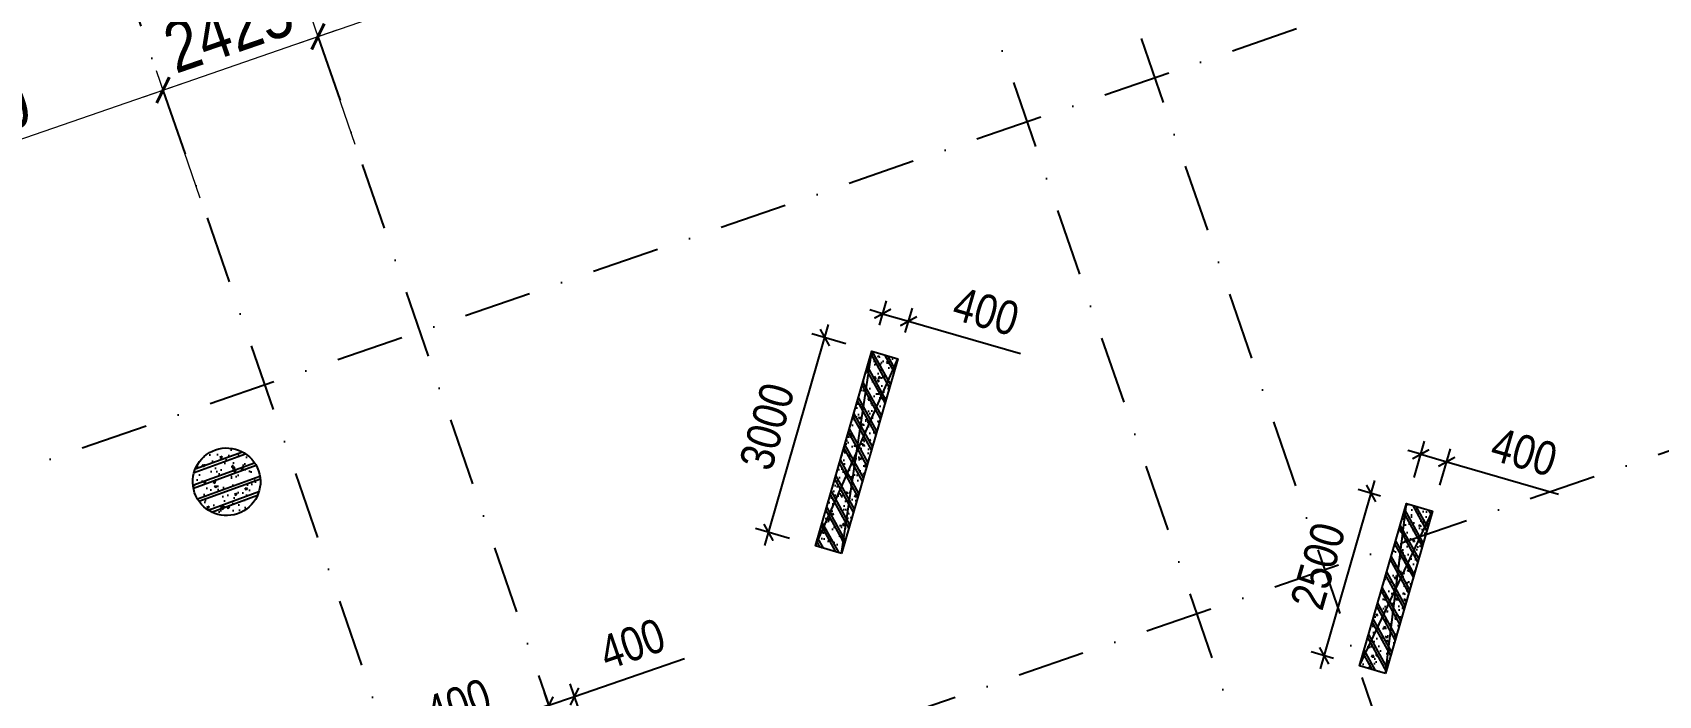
# Model space of a CAD drawing. Header units: millimetres. Extents: x 13965 to 1327256, y -72704 to 46237.
# Drawn here: x 470093 to 494142, y 9668 to 19477 of the extents above; entities that cross this region are included whole.
import ezdxf

# ---------------------------------------------------------------- set-up
doc = ezdxf.new("R2010")
doc.units = ezdxf.units.MM
doc.header["$MEASUREMENT"] = 0
doc.linetypes.add('DASHDOT', pattern=[1, 0.5, -0.25, 0, -0.25])
for name, color, linetype in [('KC2-DIM', 251, 'Continuous'), ('KT-Luoi truc South Tower', 8, 'DASHDOT'), ('Xref_ST_MBDV Cot vach 30.7.2022|Xref_ST_MBDV Cot vach 30.7.2022|Xref_ST_MBDV Cot vach 30.7.2022|Xref_ST_MBDV Cot vach 30.7.2022|ccu12-Hatch', 250, 'Continuous'), ('Xref_ST_MBDV Cot vach 30.7.2022|Xref_ST_MBDV Cot vach 30.7.2022|Xref_ST_MBDV Cot vach 30.7.2022|Xref_ST_MBDV Cot vach 30.7.2022|KC-Betong', 6, 'Continuous')]:
    doc.layers.add(name, color=color, linetype=linetype)
doc.layers.add('KT-Kich thuoc', color=159, linetype='Continuous', lineweight=18)
doc.styles.add('Arial Narrow', font='ARIALN.TTF')
doc.dimstyles.new('ccu12-200', dxfattribs={"dimscale": 200, "dimtxt": 2.5, "dimasz": 1, "dimexe": 1, "dimexo": 2, "dimgap": 1, "dimtad": 1, "dimdec": 0, "dimdsep": 46, "dimtxsty": 'Arial Narrow', "dimblk": 'ARCHTICK', "dimcen": -1, "dimdle": 1, "dimclrd": 256, "dimclre": 256, "dimclrt": 3, "dimadec": 0, "dimazin": 2, "dimtfac": 0.1, "dimtdec": 0, "dimtmove": 0, "dimatfit": 1, "dimldrblk": 'ARCHTICK', "dimfxl": 1, "dimtvp": 0.833333, "dimtolj": 1, "dimtzin": 12, "dimarcsym": 0})
doc.dimstyles.new('CCU_1-300', dxfattribs={"dimscale": 300, "dimtxt": 2.5, "dimasz": 1, "dimexe": 1, "dimexo": 2, "dimgap": 0.5, "dimtad": 1, "dimdec": 0, "dimdsep": 46, "dimtxsty": 'Arial Narrow', "dimblk": 'ARCHTICK', "dimcen": -1, "dimdle": 1, "dimclrd": 256, "dimclre": 256, "dimclrt": 3, "dimadec": 0, "dimazin": 2, "dimtfac": 0.1, "dimtdec": 0, "dimtix": 1, "dimtmove": 2, "dimatfit": 1, "dimfxl": 1, "dimtvp": 0.833333, "dimtolj": 1, "dimtzin": 12, "dimarcsym": 0})

# ---------------------------------------------------------------- blocks, each defined once
blk = doc.blocks.new('_ArchTick')
at = {"color": 0, "const_width": 0.15}
blk.add_lwpolyline([(-0.5, -0.5), (0.5, 0.5)], dxfattribs=at)
blk = doc.blocks.new('*D1062')
at = {"layer": 'Defpoints', "color": 0, "transparency": 16777216}
for p in [(-74037, 58259), (-73290, 56094), (-78772, 54201)]:
    blk.add_point(p, dxfattribs=at)
at = {"layer": 'KT-Kich thuoc', "lineweight": -2, "transparency": 16777216}
for p, q in [((-73486, 56661), (-74135, 58543)), ((-79803, 56269), (-73754, 58357)), ((-78968, 54768), (-79618, 56650))]:
    blk.add_line(p, q, dxfattribs=at)
for p, xscale, yscale, zscale, rotation in [((-74037, 58259), 300, 300, 300, 19.04713796427213), ((-79520, 56366), 300.0000000000001, 300.0000000000001, 300.0000000000001, 199.0471379642721)]:
    blk.add_blockref('_ArchTick', p, dxfattribs=dict(at, xscale=xscale, yscale=yscale, zscale=zscale, rotation=rotation))
at = {"layer": 'KT-Kich thuoc', "color": 3, "transparency": 16777216, "insert": (-76953, 57817), "char_height": 750, "attachment_point": 5, "rotation": 19.0471, "style": 'Arial Narrow'}
blk.add_mtext('\\A1;5800', dxfattribs=at)
blk = doc.blocks.new('*D1063')
at = {"layer": 'Defpoints', "color": 0, "transparency": 16777216}
for p in [(-71745, 59051), (-70998, 56885), (-73290, 56094)]:
    blk.add_point(p, dxfattribs=at)
at = {"layer": 'KT-Kich thuoc', "lineweight": -2, "transparency": 16777216}
for p, q in [((-71193, 57452), (-71843, 59334)), ((-74321, 58161), (-71462, 59149)), ((-73486, 56661), (-74135, 58543))]:
    blk.add_line(p, q, dxfattribs=at)
for p, xscale, yscale, zscale, rotation in [((-71745, 59051), 300, 300, 300, 19.04713796427213), ((-74037, 58259), 300.0000000000001, 300.0000000000001, 300.0000000000001, 199.0471379642721)]:
    blk.add_blockref('_ArchTick', p, dxfattribs=dict(at, xscale=xscale, yscale=yscale, zscale=zscale, rotation=rotation))
at = {"layer": 'KT-Kich thuoc', "color": 3, "transparency": 16777216, "insert": (-73065, 59159), "char_height": 750, "attachment_point": 5, "rotation": 19.0471, "style": 'Arial Narrow'}
blk.add_mtext('\\A1;2425', dxfattribs=at)
blk = doc.blocks.new('*D1064')
at = {"layer": 'Defpoints', "color": 0, "transparency": 16777216}
for p in [(-62765, 62151), (-62018, 59985), (-70998, 56885)]:
    blk.add_point(p, dxfattribs=at)
at = {"layer": 'KT-Kich thuoc', "lineweight": -2, "transparency": 16777216}
for p, q in [((-62214, 60553), (-62863, 62435)), ((-72029, 58953), (-62482, 62249)), ((-71193, 57452), (-71843, 59334))]:
    blk.add_line(p, q, dxfattribs=at)
for p, xscale, yscale, zscale, rotation in [((-62765, 62151), 300, 300, 300, 19.04713796427213), ((-71745, 59051), 300.0000000000001, 300.0000000000001, 300.0000000000001, 199.0471379642721)]:
    blk.add_blockref('_ArchTick', p, dxfattribs=dict(at, xscale=xscale, yscale=yscale, zscale=zscale, rotation=rotation))
at = {"layer": 'KT-Kich thuoc', "color": 3, "transparency": 16777216, "insert": (-67429, 61105), "char_height": 750, "attachment_point": 5, "rotation": 19.0471, "style": 'Arial Narrow'}
blk.add_mtext('\\A1;9500', dxfattribs=at)
blk = doc.blocks.new('*D409')
at = {"layer": 'Defpoints', "color": 0, "transparency": 16777216}
for p in [(475533, 8764), (475778, 8055, 0), (475400, 7925, 0)]:
    blk.add_point(p, dxfattribs=at)
at = {"layer": 'KC2-DIM', "lineweight": -2, "transparency": 16777216}
for p, q in [((475533, 8764), (477160, 9326)), ((475647, 8433), (475468, 8953)), ((475269, 8303), (475090, 8823)), ((475155, 8634), (475533, 8764)), ((475155, 8634), (474966, 8568))]:
    blk.add_line(p, q, dxfattribs=at)
at = {"layer": 'KC2-DIM', "lineweight": -2, "transparency": 16777216, "xscale": 200, "yscale": 200, "zscale": 200}
for p, rotation in [((475533, 8764), 199.0471379540013), ((475155, 8634), 19.04713795400126)]:
    blk.add_blockref('_ArchTick', p, dxfattribs=dict(at, rotation=rotation))
at = {"layer": 'KC2-DIM', "color": 3, "transparency": 16777216, "insert": (476387, 9541), "char_height": 500, "attachment_point": 5, "rotation": 19.0471, "style": 'Arial Narrow'}
blk.add_mtext('\\A1;400', dxfattribs=at)
blk = doc.blocks.new('*D411')
at = {"layer": 'Defpoints', "color": 0, "transparency": 16777216}
for p in [(478109, 9653), (478354, 8945, 0), (477975, 8814, 0)]:
    blk.add_point(p, dxfattribs=at)
at = {"layer": 'KC2-DIM', "lineweight": -2, "transparency": 16777216}
for p, q in [((478109, 9653), (479736, 10215)), ((477845, 9192), (477665, 9712)), ((477731, 9523), (478109, 9653)), ((478223, 9323), (478044, 9842)), ((477731, 9523), (477542, 9458))]:
    blk.add_line(p, q, dxfattribs=at)
at = {"layer": 'KC2-DIM', "lineweight": -2, "transparency": 16777216, "xscale": 200, "yscale": 200, "zscale": 200}
for p, rotation in [((477731, 9523), 19.04713795400126), ((478109, 9653), 199.0471379540013)]:
    blk.add_blockref('_ArchTick', p, dxfattribs=dict(at, rotation=rotation))
at = {"layer": 'KC2-DIM', "color": 3, "transparency": 16777216, "insert": (478963, 10430), "char_height": 500, "attachment_point": 5, "rotation": 19.0471, "style": 'Arial Narrow'}
blk.add_mtext('\\A1;400', dxfattribs=at)
blk = doc.blocks.new('*D412')
at = {"layer": 'Defpoints', "color": 0, "transparency": 16777216}
for p in [(483051, 15206), (482507, 14762, 0), (482891, 14651, 0)]:
    blk.add_point(p, dxfattribs=at)
at = {"layer": 'KC2-DIM', "lineweight": -2, "transparency": 16777216}
for p, q in [((482618, 15147), (482722, 15509)), ((483002, 15036), (483107, 15398)), ((482667, 15317), (482475, 15372)), ((482667, 15317), (483051, 15206)), ((483051, 15206), (484704, 14728))]:
    blk.add_line(p, q, dxfattribs=at)
at = {"layer": 'KC2-DIM', "lineweight": -2, "transparency": 16777216, "xscale": 200, "yscale": 200, "zscale": 200}
for p, rotation in [((482667, 15317), 343.8836854960903), ((483051, 15206), 163.8836854960903)]:
    blk.add_blockref('_ArchTick', p, dxfattribs=dict(at, rotation=rotation))
at = {"layer": 'KC2-DIM', "color": 3, "transparency": 16777216, "insert": (484196, 15349), "char_height": 500, "attachment_point": 5, "rotation": 343.8837, "style": 'Arial Narrow'}
blk.add_mtext('\\A1;400', dxfattribs=at)
blk = doc.blocks.new('*D413')
at = {"layer": 'Defpoints', "color": 0, "transparency": 16777216}
for p in [(481812, 14963), (482507, 14762, 0), (481674, 11880, 0)]:
    blk.add_point(p, dxfattribs=at)
at = {"layer": 'KC2-DIM', "lineweight": -2, "transparency": 16777216}
for p, q in [((480924, 11889), (481867, 15155)), ((482122, 14873), (481620, 15019)), ((481290, 11991), (480787, 12137))]:
    blk.add_line(p, q, dxfattribs=at)
at = {"layer": 'KC2-DIM', "lineweight": -2, "transparency": 16777216, "xscale": 200, "yscale": 200, "zscale": 200}
for p, rotation in [((481812, 14963), 73.88368549608924), ((480979, 12081), 253.8836854960892)]:
    blk.add_blockref('_ArchTick', p, dxfattribs=dict(at, rotation=rotation))
at = {"layer": 'KC2-DIM', "color": 3, "transparency": 16777216, "insert": (480958, 13649), "char_height": 500, "attachment_point": 5, "rotation": 73.8837, "style": 'Arial Narrow'}
blk.add_mtext('\\A1;3000', dxfattribs=at)
blk = doc.blocks.new('*D414')
at = {"layer": 'Defpoints', "color": 0, "transparency": 16777216}
for p in [(489891, 12658), (490415, 12507, 0), (489721, 10105, 0)]:
    blk.add_point(p, dxfattribs=at)
at = {"layer": 'KC2-DIM', "lineweight": -2, "transparency": 16777216}
for p, q in [((489141, 10064), (489946, 12850)), ((490030, 12618), (489699, 12714)), ((489336, 10216), (489005, 10312))]:
    blk.add_line(p, q, dxfattribs=at)
at = {"layer": 'KC2-DIM', "lineweight": -2, "transparency": 16777216, "xscale": 200, "yscale": 200, "zscale": 200}
for p, rotation in [((489891, 12658), 73.88368549608924), ((489197, 10256), 253.8836854960892)]:
    blk.add_blockref('_ArchTick', p, dxfattribs=dict(at, rotation=rotation))
at = {"layer": 'KC2-DIM', "color": 3, "transparency": 16777216, "insert": (489107, 11584), "char_height": 500, "attachment_point": 5, "rotation": 73.8837, "style": 'Arial Narrow'}
blk.add_mtext('\\A1;2500', dxfattribs=at)
blk = doc.blocks.new('*D415')
at = {"layer": 'Defpoints', "color": 0, "transparency": 16777216}
for p in [(491010, 13126), (490415, 12507, 0), (490799, 12396, 0)]:
    blk.add_point(p, dxfattribs=at)
at = {"layer": 'KC2-DIM', "lineweight": -2, "transparency": 16777216}
for p, q in [((490626, 13237), (490434, 13293)), ((490526, 12891), (490681, 13429)), ((490626, 13237), (491010, 13126)), ((490910, 12780), (491065, 13318)), ((491010, 13126), (492663, 12648))]:
    blk.add_line(p, q, dxfattribs=at)
at = {"layer": 'KC2-DIM', "lineweight": -2, "transparency": 16777216, "xscale": 200, "yscale": 200, "zscale": 200}
for p, rotation in [((490626, 13237), 343.883685496087), ((491010, 13126), 163.883685496087)]:
    blk.add_blockref('_ArchTick', p, dxfattribs=dict(at, rotation=rotation))
at = {"layer": 'KC2-DIM', "color": 3, "transparency": 16777216, "insert": (492155, 13269), "char_height": 500, "attachment_point": 5, "rotation": 343.8837, "style": 'Arial Narrow'}
blk.add_mtext('\\A1;400', dxfattribs=at)
blk = doc.blocks.new('*U35')
h = blk.add_hatch()
h.set_pattern_fill('VATLIEU04', color=250, scale=40, style=0, pattern_type=2)
h.set_pattern_definition([(50, (-550, 2550), (286.904, -25.1), [30, -330]), (355, (-550, 2550), (-55.5, 300.877), [24, -264]), (100.451, (-526.1, 2547.9), (231.404, 275.776), [25.496, -280.457]), (46.184, (-550, 2630), (426.896, -66.208), [45, -495]), (96.636, (-514.43, 2624.5), (373.865, 389.647), [38.244, -420.685]), (351.184, (-550, 2630), (373.865, 389.65), [36, -396]), (21, (-510, 2610), (238.763, -161.048), [30, -330]), (326, (-510, 2610), (97.326, 290.06), [24, -264]), (71.451, (-490.1, 2596.58), (336.09, 129.012), [25.496, -280.457]), (37.5, (-550, 2550), (4.864, 133.1575), [0, -260.8, 0, -268, 0, -265]), (7.5, (-550, 2550), (105.228, 157.765), [0, -152.8, 0, -254.8, 0, -101]), (327.5, (-639.2, 2550), (213.529, -9.022), [0, -100, 0, -312, 0, -414]), (317.5, (-679.2, 2550), (233.274, 40.042), [0, -130, 0, -207.2, 0, -294]), (45, (-550, 2550), (-120.208, 120.208), []), (45, (-550, 2599), (-120.208, 120.208), [])])
h.paths.add_polyline_path([(-475, -475), (-75, -475), (-75, 2025), (-475, 2025)])
at = {"color": 6, "ltscale": 0.25}
blk.add_lwpolyline([(-475, -475), (-75, -475), (-75, 2025), (-475, 2025)], close=True, dxfattribs=at)
at = {"layer": 'Defpoints', "linetype": 'ByBlock', "ltscale": 30}
for p, q in [((-75, -475), (-475, 2025)), ((-475, -475), (-75, 2025))]:
    blk.add_line(p, q, dxfattribs=at)
blk = doc.blocks.new('*U41')
h = blk.add_hatch()
h.set_pattern_fill('VATLIEU04', color=250, scale=40, style=0, pattern_type=2)
h.set_pattern_definition([(50, (-550, 3050), (286.904, -25.101), [30, -330]), (355, (-550, 3050), (-55.5, 300.877), [24, -264]), (100.451, (-526.1, 3047.9), (231.404, 275.776), [25.496, -280.457]), (46.184, (-550, 3130), (426.896, -66.208), [45, -495]), (96.636, (-514.43, 3124.5), (373.865, 389.647), [38.244, -420.685]), (351.184, (-550, 3130), (373.865, 389.65), [36, -396]), (21, (-510, 3110), (238.763, -161.048), [30, -330]), (326, (-510, 3110), (97.326, 290.06), [24, -264]), (71.451, (-490.1, 3096.58), (336.09, 129.012), [25.496, -280.457]), (37.5, (-550, 3050), (4.864, 133.1575), [0, -260.8, 0, -268, 0, -265]), (7.5, (-550, 3050), (105.228, 157.7647), [0, -152.8, 0, -254.8, 0, -101]), (327.5, (-639.2, 3050), (213.529, -9.022), [0, -100, 0, -312, 0, -414]), (317.5, (-679.2, 3050), (233.274, 40.042), [0, -130, 0, -207.2, 0, -294]), (45, (-550, 3050), (-120.208, 120.208), []), (45, (-550, 3099), (-120.208, 120.208), [])])
h.paths.add_polyline_path([(-475, -475), (-75, -475), (-75, 2525), (-475, 2525)])
at = {"color": 6, "ltscale": 0.25}
blk.add_lwpolyline([(-475, -475), (-75, -475), (-75, 2525), (-475, 2525)], close=True, dxfattribs=at)
at = {"layer": 'Defpoints', "linetype": 'ByBlock', "ltscale": 30}
for p, q in [((-75, -475), (-475, 2525)), ((-475, -475), (-75, 2525))]:
    blk.add_line(p, q, dxfattribs=at)
blk = doc.blocks.new('MBCV-T22')
at = {"layer": 'Xref_ST_MBDV Cot vach 30.7.2022|Xref_ST_MBDV Cot vach 30.7.2022|Xref_ST_MBDV Cot vach 30.7.2022|Xref_ST_MBDV Cot vach 30.7.2022|ccu12-Hatch', "ltscale": 0.5}
h = blk.add_hatch(dxfattribs=at)
h.set_pattern_fill('VATLIEU04', color=256, scale=50, angle=335, pattern_type=2)
h.set_pattern_definition([(25, (78990.96, -12660.9), (311.76915, -180), [37.5, -412.5]), (330, (78990.96, -12660.9), (96.0694, 370.1782), [30, -330]), (75.4514, (79016.94, -12675.9), (407.83865, 190.1779), [31.8701, -350.57106]), (21.1842, (79033.22, -12570.3), (448.6488, -300.5234), [56.25, -618.75]), (71.6356, (79070.6, -12595.3), (629.386, 243.9225), [47.8051, -525.8565]), (326.1842, (79033.2, -12570.3), (629.3859, 243.923), [45, -495]), (356, (79067.97, -12614.07), (185.4137, -308.5802), [37.5, -412.5]), (301, (79067.97, -12614.07), (263.4901, 277.1898), [30, -330]), (46.4514, (79083.42, -12639.8), (448.9038, -31.3908), [31.8701, -350.57106]), (12.5, (78990.96, -12660.91), (75.8538, 148.28266), [0, -326, 0, -335, 0, -331.25]), (342.5, (78990.96, -12660.91), (202.55378, 123.1402), [0, -191, 0, -318.5, 0, -126.25]), (302.5, (78889.91, -12613.79), (237.13767, -123.02238), [0, -125, 0, -390, 0, -517.5]), (292.5, (78844.6, -12592.66), (285.42618, -77.8696), [0, -162.5, 0, -259, 0, -367.5]), (20, (78990.96, -12660.91), (-72.67928, 199.68468), []), (20, (79016.85, -12605.4), (-72.67928, 199.68468), [])])
edge = h.paths.add_edge_path()
edge.add_ellipse((-67023, 26744), major_axis=(-163, 473), ratio=1, start_angle=0, end_angle=360)
at = {"layer": 'Xref_ST_MBDV Cot vach 30.7.2022|Xref_ST_MBDV Cot vach 30.7.2022|Xref_ST_MBDV Cot vach 30.7.2022|Xref_ST_MBDV Cot vach 30.7.2022|KC-Betong', "ltscale": 0.5}
blk.add_ellipse((-67023, 26744, 0), major_axis=(-163, 473), ratio=1, dxfattribs=at)
at = {"layer": 'Xref_ST_MBDV Cot vach 30.7.2022|Xref_ST_MBDV Cot vach 30.7.2022|Xref_ST_MBDV Cot vach 30.7.2022|Xref_ST_MBDV Cot vach 30.7.2022|KC-Betong', "linetype": 'ByBlock', "xscale": -1, "rotation": 343.8836854960887}
for name, p in [('*U41', (-58253, 26271, 0)), ('*U35', (-50206, 24496, 0))]:
    blk.add_blockref(name, p, dxfattribs=at)
blk = doc.blocks.new('Asix South Tower')
at = {"layer": 'KT-Luoi truc South Tower', "ltscale": 2000}
for p, q in [((-61527.4, 64693.7), (-45306.5, 17710.6)), ((-63417.9, 64041.1), (-47197, 17057.9)), ((-45928.1, 63080), (-113358.3, 39799.9)), ((-72397.8, 60940.8), (-54232.5, 8325.6)), ((-74690, 60149.4), (-64788, 31468.5)), ((-43415.2, 55801.6), (-67725.7, 47408.4))]:
    blk.add_line(p, q, dxfattribs=at)
at = {"layer": 'KT-Kich thuoc'}
for base, p1, p2, picture, middle in [((-62765.3, 62150.9), (-70997.6, 56885.2), (-62017.7, 59985.5), '*D1064', (-67429.2, 61104.5)), ((-71745.2, 59050.6), (-73289.8, 56093.8), (-70997.6, 56885.2), '*D1063', (-73065.2, 59158.7)), ((-74037.4, 58259.3), (-78772.3, 54201), (-73289.8, 56093.8), '*D1062', (-76952.6, 57816.6))]:
    dim = blk.add_linear_dim(base=base, p1=p1, p2=p2, angle=19.04714, dimstyle='CCU_1-300', dxfattribs=at)
    dim.commit()
    dim.dimension.update_dxf_attribs({"geometry": picture, "text_midpoint": middle})

msp = doc.modelspace()

# ---------------------------------------------------------------- block references
msp.add_blockref('MBCV-T22', (539986.7, -13913.9))
at = {"layer": 'KT-Kich thuoc'}
msp.add_blockref('Asix South Tower', (546059.8, -39634.4), dxfattribs=at)

# ---------------------------------------------------------------- dimensions: what is measured, and where the dimension line sits
at = {"layer": 'KC2-DIM'}
for p1, p2, distance, picture, middle in [((482506.6, 14762.4, 0), (482890.9, 14651.4, 0), 576.9, '*D412', (484196.1, 15348.7)), ((481673.8, 11880.3, 0), (482506.6, 14762.4, 0), 723.2, '*D413', (480958, 13648.5)), ((490414.6, 12506.9, 0), (490798.9, 12395.8, 0), 760.2, '*D415', (492155.1, 13269.2)), ((489720.7, 10105.1, 0), (490414.6, 12506.9, 0), 545.1, '*D414', (489106.6, 11583.7)), ((477975.5, 8814, 0), (478353.6, 8944.6, 0), 749.9, '*D411', (478962.7, 10429.8)), ((475399.7, 7924.7, 0), (475777.8, 8055.3, 0), 749.9, '*D409', (476386.8, 9540.5))]:
    dim = msp.add_aligned_dim(p1=p1, p2=p2, distance=distance, dimstyle='ccu12-200', dxfattribs=at)
    dim.commit()
    dim.dimension.update_dxf_attribs({"geometry": picture, "text_midpoint": middle})

doc.saveas('drawing.dxf')
